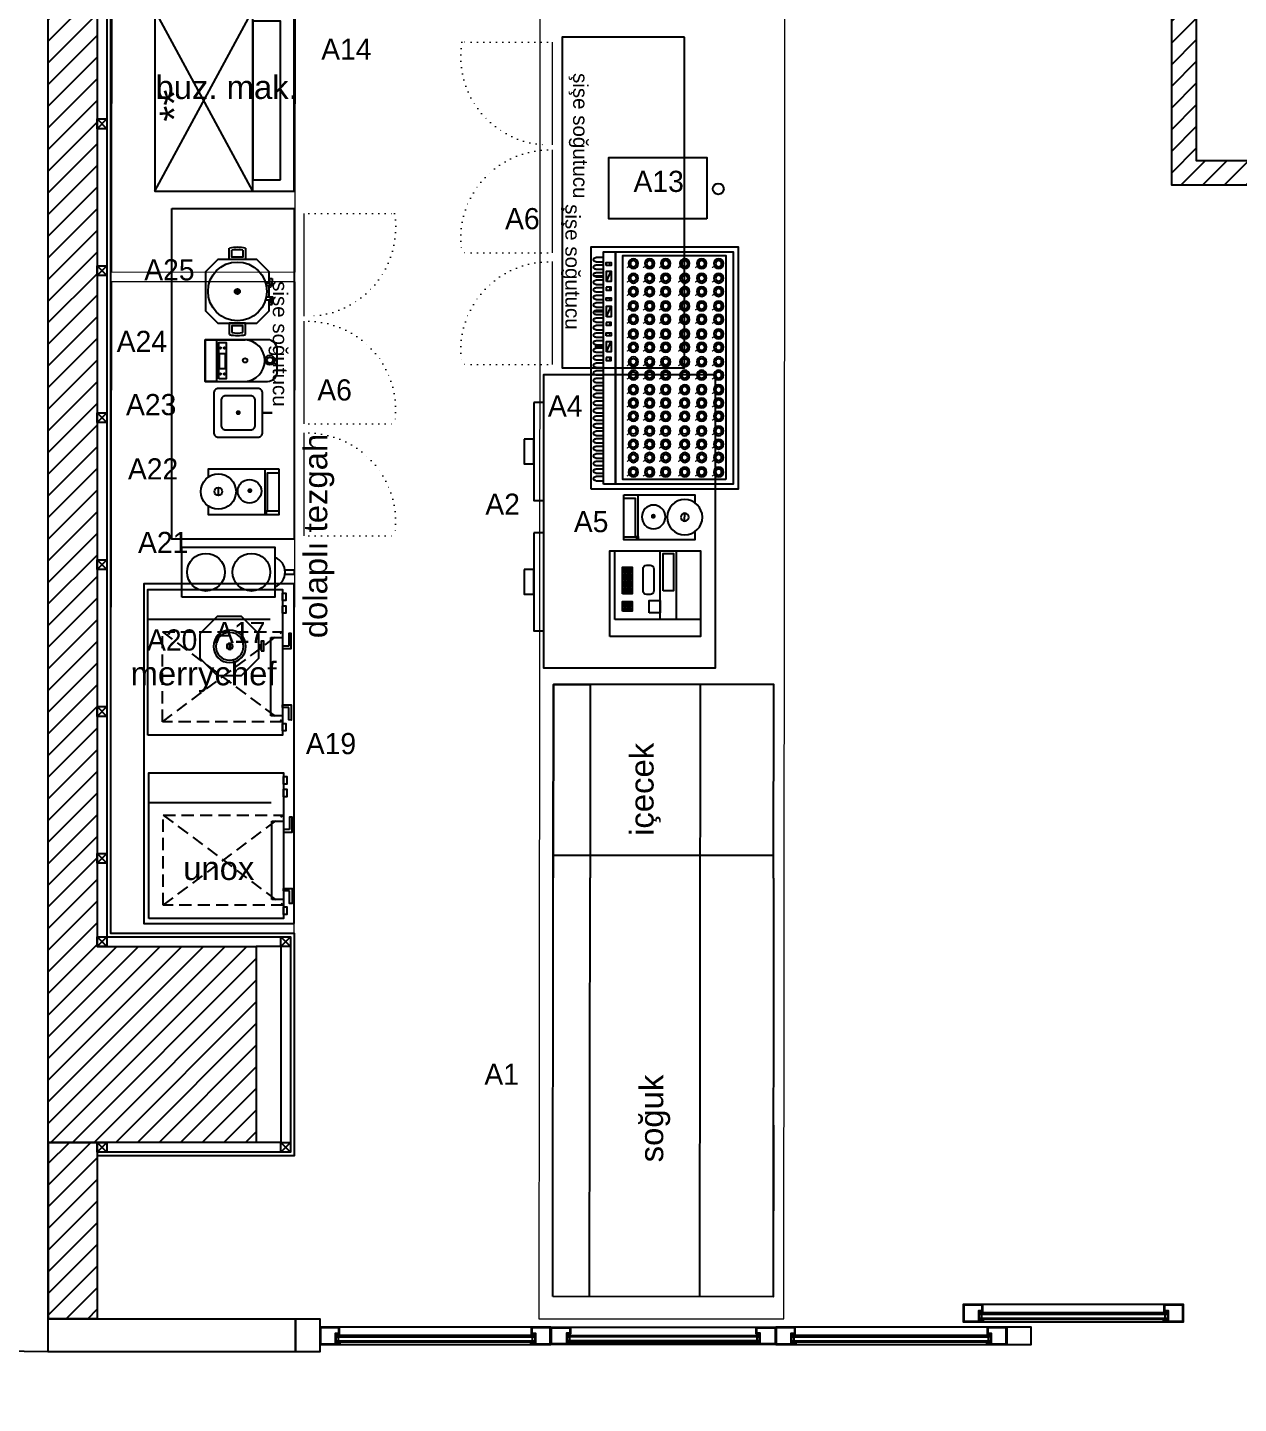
# Model space of a CAD drawing. Header units: centimetres. Extents: x 137745 to 146279, y 33619 to 36807.
# Drawn here: x 138661 to 139156, y 35087 to 35648 of the extents above; entities that cross this region are included whole.
import ezdxf
from ezdxf.enums import TextEntityAlignment as Align

# ---------------------------------------------------------------- set-up
doc = ezdxf.new("R2010")
doc.units = ezdxf.units.CM
doc.header["$LTSCALE"] = 10
doc.header["$MEASUREMENT"] = 0
for name, pattern in [('DASHED', [0.75, 0.5, -0.25]), ('DOT', [0.25, 0, -0.25]), ('HIDDENX2', [0.75, 0.5, -0.25])]:
    doc.linetypes.add(name, pattern=pattern)
for name, color, linetype in [('-DWG_ANA', 7, 'Continuous'), ('002 Çizgi', 7, 'Continuous'), ('141125_RT1$0$xref_4_vitrin_kaplama$0$2DCAM', 4, 'Continuous'), ('141125_RT1$0$xref_4_vitrin_kaplama$0$2DKONST2', 253, 'Continuous'), ('2DCAM', 6, 'Continuous'), ('CG TASARIM LOGO', 7, 'Continuous'), ('Kıtc-002 Çizgi', 7, 'Continuous'), ('Kıtc-006 Yazı 001', 1, 'Continuous'), ('LP-DIMENSION_INT_100', 51, 'Continuous'), ('S2000-002 Çizgi', 7, 'Continuous'), ('zemin', 102, 'Continuous')]:
    doc.layers.add(name, color=color, linetype=linetype)
for name, color, linetype, lineweight in [('-DWG_DETAY1', 7, 'Continuous', 9), ('-DWG_DETAY4', 7, 'DOT', 18), ('ARK_AHŞAP', 45, 'Continuous', 15)]:
    doc.layers.add(name, color=color, linetype=linetype, lineweight=lineweight)
doc.styles.get("Standard").update_dxf_attribs({"font": 'arial.ttf'})
doc.styles.add('TAKSİM', font='GOTHIC.TTF', dxfattribs={"height": 7})

# ---------------------------------------------------------------- blocks, each defined once
blk = doc.blocks.new('A$C3DDB3116')
at = {"layer": 'Kıtc-002 Çizgi'}
blk.add_lwpolyline([(0, 45.94), (20.5, 45.94), (20.5, 7.94), (0, 7.94), (0, 45.94)], dxfattribs=at)
blk.add_lwpolyline([(9.32, 3.72), (11.18, 3.72), (11.18, 0), (9.32, 0)], close=True, dxfattribs=at)
for centre in [(10.25, 36.07), (10.25, 17.5)]:
    blk.add_circle(centre, 7.7, dxfattribs=at)
blk.add_arc((10.25, 10.08), 6.37, 199.6345, 340.3655, dxfattribs=at)
blk = doc.blocks.new('A$C139E487F')
at = {"layer": '002 Çizgi'}
h = blk.add_hatch(color=256, dxfattribs=at)
edge = h.paths.add_edge_path()
edge.add_arc((18, 14.42), 1.06, 0, 360)
for points in [[(21.4, 1.42), (26, 1.42), (31, 6.42), (31, 22.42), (26, 27.42), (10, 27.42), (5, 22.42), (5, 6.42), (10, 1.42), (14.6, 1.42)], [(0.34, 11.14), (5, 11.14), (5, 17.71), (0.34, 17.71)], [(35.66, 11.14), (31, 11.14), (31, 17.71), (35.66, 17.71)], [(1.18, 12.14), (4, 12.14), (4, 16.71), (1.18, 16.71)], [(34.82, 12.14), (32, 12.14), (32, 16.71), (34.82, 16.71)], [(15.69, 1.42), (20.31, 1.42)]]:
    blk.add_lwpolyline(points, dxfattribs=at)
for radius in [12, 1.06]:
    blk.add_circle((18, 14.42), radius, dxfattribs=at)
for centre, radius, start, end in [((16, 14.42), 16, 168.1479, 191.8521), ((20, 14.42), 16, 348.1479, 11.8521), ((16, 14.42), 15, 171.2333, 188.7667), ((20, 14.42), 15, 351.2333, 8.7667)]:
    blk.add_arc(centre, radius, start, end, dxfattribs=at)
at = {"layer": 'Kıtc-002 Çizgi'}
for points in [[(12.67, 0.2), (15.33, 0.41), (15.33, 1.04), (12.67, 1.25)], [(23.33, 0.2), (20.67, 0.41), (20.67, 1.04), (23.33, 1.25)]]:
    blk.add_lwpolyline(points, close=True, dxfattribs=at)
for points in [[(14.6, 2.92), (14.6, 1.09)], [(14.6, 0), (15.69, 0), (15.69, 2.69)], [(14.6, 0.35), (14.6, 0)], [(21.4, 0), (20.31, 0), (20.31, 2.69)], [(21.4, 2.92), (21.4, 1.09)], [(21.4, 0.35), (21.4, 0)]]:
    blk.add_lwpolyline(points, dxfattribs=at)
blk = doc.blocks.new('A$C59BC7357')
at = {"layer": 'Kıtc-002 Çizgi'}
for p, q in [((15.13, 11.88), (15.13, 14.55)), ((15.69, 14.55), (15.69, 11.87))]:
    blk.add_line(p, q, dxfattribs=at)
blk.add_lwpolyline([(28.96, 18.92), (28.96, 7.84), (21.12, 0), (10.04, 0), (2.2, 7.84), (2.2, 18.92), (10.04, 26.76), (21.12, 26.76), (28.96, 18.92)], dxfattribs=at)
for points in [[(1.1, 11.18), (0, 11.18), (0, 15.58), (1.1, 15.58)], [(2.2, 12.95), (1.1, 12.95), (1.1, 13.81), (2.2, 13.81)]]:
    blk.add_lwpolyline(points, close=True, dxfattribs=at)
for radius in [7.38, 6.28, 1.37]:
    blk.add_circle((15.43, 13.21), radius, dxfattribs=at)
blk = doc.blocks.new('A$C0D0247C1')
at = {"layer": 'Kıtc-002 Çizgi'}
for points in [[(2, 0), (18, 0, 0.414214), (20, 2), (20, 18, 0.414214), (18, 20), (2, 20, 0.414214), (0, 18), (0, 2, 0.414214)], [(5, 3), (15, 3, 0.414214), (17, 5), (17, 15, 0.414214), (15, 17), (5, 17, 0.414214), (3, 15), (3, 5, 0.414214)]]:
    blk.add_lwpolyline(points, format="xyb", close=True, dxfattribs=at)
at = {"layer": 'Kıtc-002 Çizgi', "const_width": 1}
blk.add_lwpolyline([(9.53, 10.08, 1), (10.53, 10.08, 1)], format="xyb", close=True, dxfattribs=at)
blk.add_lwpolyline([(20, 10), (23.95, 10)], dxfattribs=at)
blk = doc.blocks.new('A$C64277205')
at = {"layer": '002 Çizgi'}
blk.add_lwpolyline([(4, 0), (13, 0, 0.414214), (17, 4), (17, 29.5), (0, 29.5), (0, 4, 0.414214)], format="xyb", close=True, dxfattribs=at)
for points in [[(0, 29.5), (17, 29.5), (17, 24.89), (0, 24.89)], [(1.08, 23.89), (15.92, 23.89), (15.92, 20.92), (1.08, 20.92)], [(5.15, 23.57), (11.4, 23.57), (11.4, 21.24), (5.15, 21.24)]]:
    blk.add_lwpolyline(points, close=True, dxfattribs=at)
for points in [[(17, 13.14), (17, 24.89), (0, 24.89), (0, 13.14)], [(17, 13.14), (17, 24.89), (17, 24.89), (17, 13.14)]]:
    blk.add_lwpolyline(points, dxfattribs=at)
for centre, radius in [((2.96, 23.23), 0.33), ((13.6, 23.23), 0.33), ((2.96, 21.57), 0.33), ((13.6, 21.57), 0.33), ((8.54, 13.14), 0.901)]:
    blk.add_circle(centre, radius, dxfattribs=at)
blk.add_arc((8.5, 13.65), 8.52, 183.4714, 356.5286, dxfattribs=at)
at = {"layer": 'Kıtc-002 Çizgi', "const_width": 0.5}
blk.add_lwpolyline([(7.59, 1.28), (7.01, 0.34)], dxfattribs=at)
at = {"layer": 'Kıtc-002 Çizgi'}
for radius in [1.98, 1.24]:
    blk.add_circle((8.66, 3.02), radius, dxfattribs=at)
blk = doc.blocks.new('A$C37970E4B')
at = {"layer": 'Kıtc-002 Çizgi', "linetype": 'HIDDENX2', "ltscale": 10}
blk.add_line((47.35, 58.54), (47.35, 3.54), dxfattribs=at)
at = {"layer": 'Kıtc-002 Çizgi', "linetype": 'DASHED'}
for p, q in [((5.44, 52.59), (42.17, 3.54)), ((42.17, 52.59), (5.44, 3.54))]:
    blk.add_line(p, q, dxfattribs=at)
at = {"layer": 'Kıtc-002 Çizgi'}
for points in [[(0, 58.54), (59.5, 58.54), (59.5, 3.54), (0, 3.54)], [(1.67, 3.54), (4.73, 3.54), (4.73, 2.12), (1.67, 2.12)], [(49.71, 3.53), (52.78, 3.53), (52.78, 2.12), (49.71, 2.12)], [(54.9, 3.53), (57.96, 3.53), (57.96, 2.12), (54.9, 2.12)]]:
    blk.add_lwpolyline(points, close=True, dxfattribs=at)
at = {"layer": 'Kıtc-002 Çizgi', "linetype": 'DASHED'}
blk.add_lwpolyline([(5.44, 52.59), (42.17, 52.59), (42.17, 3.54), (5.44, 3.54)], close=True, dxfattribs=at)
at = {"layer": 'Kıtc-002 Çizgi', "linetype": 'HIDDENX2', "ltscale": 10}
blk.add_lwpolyline([(7.79, 8.25), (39.81, 8.25), (39.81, 3.54), (7.79, 3.54)], close=True, dxfattribs=at)
at = {"layer": 'Kıtc-002 Çizgi'}
for points in [[(11.27, 0), (6.14, 0), (6.15, 1), (11.27, 1)], [(11.27, 1), (11.27, 3.53), (12.27, 3.53), (12.27, 0), (11.27, 0)], [(36.33, 1), (36.33, 3.53), (35.33, 3.53), (35.33, 0), (36.33, 0)], [(36.33, 0), (41.46, 0), (41.45, 1), (36.33, 1)]]:
    blk.add_lwpolyline(points, dxfattribs=at)
blk = doc.blocks.new('A$C1C4536AD')
at = {"layer": 'Kıtc-002 Çizgi'}
for points in [[(0, 29), (0, 0), (18.5, 0)], [(3.39, 29), (0, 29), (0, 26.84)], [(18.5, 26.95), (18.5, 29), (15.2, 29)], [(18.5, 0), (18.5, 29)], [(7.82, 24.81), (10.92, 24.88)], [(0, 5.79), (18.5, 5.79)], [(1.26, 0), (1.26, 4.77), (16.97, 4.77), (16.97, 0)]]:
    blk.add_lwpolyline(points, dxfattribs=at)
at = {"layer": 'Kıtc-002 Çizgi', "const_width": 1}
blk.add_lwpolyline([(9.18, 12.02, 1), (10.18, 12.02, 1)], format="xyb", close=True, dxfattribs=at)
at = {"layer": 'Kıtc-002 Çizgi'}
blk.add_lwpolyline([(0.33, 5.24), (1.35, 5.24), (1.35, 5.79), (0.33, 5.79)], close=True, dxfattribs=at)
for centre, radius in [((9.3, 24.88), 7.2), ((9.3, 24.88), 1.6), ((9.43, 12.15), 4.82)]:
    blk.add_circle(centre, radius, dxfattribs=at)
blk = doc.blocks.new('A$C290C7E64')
at = {"layer": 'Kıtc-002 Çizgi'}
for points in [[(0, 0), (35, 0), (35, 37), (0, 37)], [(7, 2), (35, 2), (35, 37), (7, 37)], [(18.58, 21.8), (33.83, 21.8), (33.83, 26.01), (18.58, 26.01)], [(9.63, 16.02), (14.71, 16.02), (14.71, 20.57), (9.63, 20.57)], [(10.34, 8.15), (11.34, 8.15), (11.34, 9.15), (10.34, 9.15)], [(10.34, 7.15), (11.34, 7.15), (11.34, 8.15), (10.34, 8.15)], [(10.34, 6.15), (11.34, 6.15), (11.34, 7.15), (10.34, 7.15)], [(10.34, 5.15), (11.34, 5.15), (11.34, 6.15), (10.34, 6.15)], [(11.34, 8.15), (12.34, 8.15), (12.34, 9.15), (11.34, 9.15)], [(11.34, 7.15), (12.34, 7.15), (12.34, 8.15), (11.34, 8.15)], [(11.34, 6.15), (12.34, 6.15), (12.34, 7.15), (11.34, 7.15)], [(11.34, 5.15), (12.34, 5.15), (12.34, 6.15), (11.34, 6.15)], [(12.34, 8.15), (13.34, 8.15), (13.34, 9.15), (12.34, 9.15)], [(12.34, 7.15), (13.34, 7.15), (13.34, 8.15), (12.34, 8.15)], [(12.34, 6.15), (13.34, 6.15), (13.34, 7.15), (12.34, 7.15)], [(12.34, 5.15), (13.34, 5.15), (13.34, 6.15), (12.34, 6.15)], [(13.34, 8.15), (14.34, 8.15), (14.34, 9.15), (13.34, 9.15)], [(13.34, 7.15), (14.34, 7.15), (14.34, 8.15), (13.34, 8.15)], [(13.34, 6.15), (14.34, 6.15), (14.34, 7.15), (13.34, 7.15)], [(13.34, 5.15), (14.34, 5.15), (14.34, 6.15), (13.34, 6.15)], [(17.37, 8.15), (18.37, 8.15), (18.37, 9.15), (17.37, 9.15)], [(17.37, 7.15), (18.37, 7.15), (18.37, 8.15), (17.37, 8.15)], [(17.37, 6.15), (18.37, 6.15), (18.37, 7.15), (17.37, 7.15)], [(17.37, 5.15), (18.37, 5.15), (18.37, 6.15), (17.37, 6.15)], [(18.37, 8.15), (19.37, 8.15), (19.37, 9.15), (18.37, 9.15)], [(18.37, 7.15), (19.37, 7.15), (19.37, 8.15), (18.37, 8.15)], [(18.37, 6.15), (19.37, 6.15), (19.37, 7.15), (18.37, 7.15)], [(18.37, 5.15), (19.37, 5.15), (19.37, 6.15), (18.37, 6.15)], [(19.37, 8.15), (20.37, 8.15), (20.37, 9.15), (19.37, 9.15)], [(19.37, 7.15), (20.37, 7.15), (20.37, 8.15), (19.37, 8.15)], [(19.37, 6.15), (20.37, 6.15), (20.37, 7.15), (19.37, 7.15)], [(19.37, 5.15), (20.37, 5.15), (20.37, 6.15), (19.37, 6.15)], [(20.37, 8.15), (21.37, 8.15), (21.37, 9.15), (20.37, 9.15)], [(20.37, 7.15), (21.37, 7.15), (21.37, 8.15), (20.37, 8.15)], [(20.37, 6.15), (21.37, 6.15), (21.37, 7.15), (20.37, 7.15)], [(20.37, 5.15), (21.37, 5.15), (21.37, 6.15), (20.37, 6.15)], [(21.37, 8.15), (22.37, 8.15), (22.37, 9.15), (21.37, 9.15)], [(21.37, 7.15), (22.37, 7.15), (22.37, 8.15), (21.37, 8.15)], [(21.37, 6.15), (22.37, 6.15), (22.37, 7.15), (21.37, 7.15)], [(21.37, 5.15), (22.37, 5.15), (22.37, 6.15), (21.37, 6.15)], [(22.37, 8.15), (23.37, 8.15), (23.37, 9.15), (22.37, 9.15)], [(22.37, 7.15), (23.37, 7.15), (23.37, 8.15), (22.37, 8.15)], [(22.37, 6.15), (23.37, 6.15), (23.37, 7.15), (22.37, 7.15)], [(22.37, 5.15), (23.37, 5.15), (23.37, 6.15), (22.37, 6.15)], [(23.37, 8.15), (24.37, 8.15), (24.37, 9.15), (23.37, 9.15)], [(23.37, 7.15), (24.37, 7.15), (24.37, 8.15), (23.37, 8.15)], [(23.37, 6.15), (24.37, 6.15), (24.37, 7.15), (23.37, 7.15)], [(23.37, 5.15), (24.37, 5.15), (24.37, 6.15), (23.37, 6.15)], [(24.37, 8.15), (25.37, 8.15), (25.37, 9.15), (24.37, 9.15)], [(24.37, 7.15), (25.37, 7.15), (25.37, 8.15), (24.37, 8.15)], [(24.37, 6.15), (25.37, 6.15), (25.37, 7.15), (24.37, 7.15)], [(24.37, 5.15), (25.37, 5.15), (25.37, 6.15), (24.37, 6.15)], [(25.37, 8.15), (26.37, 8.15), (26.37, 9.15), (25.37, 9.15)], [(25.37, 7.15), (26.37, 7.15), (26.37, 8.15), (25.37, 8.15)], [(25.37, 6.15), (26.37, 6.15), (26.37, 7.15), (25.37, 7.15)], [(25.37, 5.15), (26.37, 5.15), (26.37, 6.15), (25.37, 6.15)], [(26.37, 8.15), (27.37, 8.15), (27.37, 9.15), (26.37, 9.15)], [(26.37, 7.15), (27.37, 7.15), (27.37, 8.15), (26.37, 8.15)], [(26.37, 6.15), (27.37, 6.15), (27.37, 7.15), (26.37, 7.15)], [(26.37, 5.15), (27.37, 5.15), (27.37, 6.15), (26.37, 6.15)], [(27.37, 8.15), (28.37, 8.15), (28.37, 9.15), (27.37, 9.15)], [(27.37, 7.15), (28.37, 7.15), (28.37, 8.15), (27.37, 8.15)], [(27.37, 6.15), (28.37, 6.15), (28.37, 7.15), (27.37, 7.15)], [(27.37, 5.15), (28.37, 5.15), (28.37, 6.15), (27.37, 6.15)]]:
    blk.add_lwpolyline(points, close=True, dxfattribs=at)
for points in [[(7, 27.23), (35, 27.23)], [(7, 20.57), (35, 20.57)]]:
    blk.add_lwpolyline(points, dxfattribs=at)
blk.add_lwpolyline([(18.68, 13.56), (27.6, 13.56, 0.414214), (29.1, 15.06), (29.1, 16.45, 0.414214), (27.6, 17.95), (18.68, 17.95, 0.414214), (17.18, 16.45), (17.18, 15.06, 0.414214)], format="xyb", close=True, dxfattribs=at)
blk = doc.blocks.new('A$C30F503A4')
at = {"layer": 'Kıtc-002 Çizgi'}
for p, q in [((56.05, 6.26), (60.38, 8.18)), ((70.42, 6.26), (74.75, 8.18)), ((84.79, 6.26), (89.12, 8.18))]:
    blk.add_line(p, q, dxfattribs=at)
for points in [[(0, 0), (99, 0), (99, 60), (0, 60)], [(2, 10), (97, 10), (97, 58), (2, 58)], [(4, 55), (4, 13), (95.5, 13), (95.5, 55)], [(2, 5), (97, 5), (97, 10), (2, 10)], [(53.76, 6.14), (52.58, 6.14), (52.58, 8.24), (53.76, 8.24)], [(56.05, 6.26), (60.38, 6.26), (60.38, 8.18), (56.05, 8.18)], [(62.67, 6.14), (63.84, 6.14), (63.84, 8.24), (62.67, 8.24)], [(68.13, 6.14), (66.95, 6.14), (66.95, 8.24), (68.13, 8.24)], [(70.42, 6.26), (74.75, 6.26), (74.75, 8.18), (70.42, 8.18)], [(77.04, 6.14), (78.21, 6.14), (78.21, 8.24), (77.04, 8.24)], [(82.5, 6.14), (81.32, 6.14), (81.32, 8.24), (82.5, 8.24)], [(84.79, 6.26), (89.12, 6.26), (89.12, 8.18), (84.79, 8.18)], [(91.41, 6.14), (92.58, 6.14), (92.58, 8.24), (91.41, 8.24)]]:
    blk.add_lwpolyline(points, close=True, dxfattribs=at)
for points, const_width in [([(5.94, 50.33), (5.36, 49.38)], 0.5), ([(11.88, 50.33), (11.3, 49.38)], 0.5), ([(17.32, 50.33), (16.74, 49.38)], 0.5), ([(22.77, 50.33), (22.18, 49.38)], 0.5), ([(28.7, 50.33), (28.12, 49.38)], 0.5), ([(34.15, 50.33), (33.57, 49.38)], 0.5), ([(39.59, 50.33), (39.01, 49.38)], 0.5), ([(45.53, 50.33), (44.95, 49.38)], 0.5), ([(50.97, 50.33), (50.39, 49.38)], 0.5), ([(56.91, 50.33), (56.33, 49.38)], 0.5), ([(62.36, 50.33), (61.77, 49.38)], 0.5), ([(68.29, 50.33), (67.71, 49.38)], 0.5), ([(73.74, 50.33), (73.16, 49.38)], 0.5), ([(79.68, 50.33), (79.09, 49.38)], 0.5), ([(85.12, 50.33), (84.54, 49.38)], 0.5), ([(91.06, 50.33), (90.48, 49.38)], 0.5), ([(5.94, 43.43), (5.36, 42.49)], 0.5), ([(11.88, 43.43), (11.3, 42.49)], 0.5), ([(17.32, 43.43), (16.74, 42.49)], 0.5), ([(22.77, 43.43), (22.18, 42.49)], 0.5), ([(28.7, 43.43), (28.12, 42.49)], 0.5), ([(34.15, 43.43), (33.57, 42.49)], 0.5), ([(39.59, 43.43), (39.01, 42.49)], 0.5), ([(45.53, 43.43), (44.95, 42.49)], 0.5), ([(50.97, 43.43), (50.39, 42.49)], 0.5), ([(56.91, 43.43), (56.33, 42.49)], 0.5), ([(62.36, 43.43), (61.77, 42.49)], 0.5), ([(68.29, 43.43), (67.71, 42.49)], 0.5), ([(73.74, 43.43), (73.16, 42.49)], 0.5), ([(79.68, 43.43), (79.09, 42.49)], 0.5), ([(85.12, 43.43), (84.54, 42.49)], 0.5), ([(91.06, 43.43), (90.48, 42.49)], 0.5), ([(5.94, 36.51), (5.36, 35.56)], 0.5), ([(11.88, 36.51), (11.3, 35.56)], 0.5), ([(17.32, 36.51), (16.74, 35.56)], 0.5), ([(22.77, 36.51), (22.18, 35.56)], 0.5), ([(28.7, 36.51), (28.12, 35.56)], 0.5), ([(34.15, 36.51), (33.57, 35.56)], 0.5), ([(39.59, 36.51), (39.01, 35.56)], 0.5), ([(45.53, 36.51), (44.95, 35.56)], 0.5), ([(50.97, 36.51), (50.39, 35.56)], 0.5), ([(56.91, 36.51), (56.33, 35.56)], 0.5), ([(62.36, 36.51), (61.77, 35.56)], 0.5), ([(68.29, 36.51), (67.71, 35.56)], 0.5), ([(73.74, 36.51), (73.16, 35.56)], 0.5), ([(79.68, 36.51), (79.09, 35.56)], 0.5), ([(85.12, 36.51), (84.54, 35.56)], 0.5), ([(91.06, 36.51), (90.48, 35.56)], 0.5), ([(5.94, 28.73), (5.36, 27.78)], 0.5), ([(11.88, 28.73), (11.3, 27.78)], 0.5), ([(17.32, 28.73), (16.74, 27.78)], 0.5), ([(22.77, 28.73), (22.18, 27.78)], 0.5), ([(28.7, 28.73), (28.12, 27.78)], 0.5), ([(34.15, 28.73), (33.57, 27.78)], 0.5), ([(39.59, 28.73), (39.01, 27.78)], 0.5), ([(45.53, 28.73), (44.95, 27.78)], 0.5), ([(50.97, 28.73), (50.39, 27.78)], 0.5), ([(56.91, 28.73), (56.33, 27.78)], 0.5), ([(62.36, 28.73), (61.77, 27.78)], 0.5), ([(68.29, 28.73), (67.71, 27.78)], 0.5), ([(73.74, 28.73), (73.16, 27.78)], 0.5), ([(79.68, 28.73), (79.09, 27.78)], 0.5), ([(85.12, 28.73), (84.54, 27.78)], 0.5), ([(91.06, 28.73), (90.48, 27.78)], 0.5), ([(5.94, 22.14), (5.36, 21.19)], 0.5), ([(11.88, 22.14), (11.3, 21.19)], 0.5), ([(17.32, 22.14), (16.74, 21.19)], 0.5), ([(22.77, 22.14), (22.18, 21.19)], 0.5), ([(28.7, 22.14), (28.12, 21.19)], 0.5), ([(34.15, 22.14), (33.57, 21.19)], 0.5), ([(39.59, 22.14), (39.01, 21.19)], 0.5), ([(45.53, 22.14), (44.95, 21.19)], 0.5), ([(50.97, 22.14), (50.39, 21.19)], 0.5), ([(56.91, 22.14), (56.33, 21.19)], 0.5), ([(62.36, 22.14), (61.77, 21.19)], 0.5), ([(68.29, 22.14), (67.71, 21.19)], 0.5), ([(73.74, 22.14), (73.16, 21.19)], 0.5), ([(79.68, 22.14), (79.09, 21.19)], 0.5), ([(85.12, 22.14), (84.54, 21.19)], 0.5), ([(91.06, 22.14), (90.48, 21.19)], 0.5), ([(5.94, 15.54), (5.36, 14.59)], 0.5), ([(11.88, 15.54), (11.3, 14.59)], 0.5), ([(17.32, 15.54), (16.74, 14.59)], 0.5), ([(22.77, 15.54), (22.18, 14.59)], 0.5), ([(28.7, 15.54), (28.12, 14.59)], 0.5), ([(34.15, 15.54), (33.57, 14.59)], 0.5), ([(39.59, 15.54), (39.01, 14.59)], 0.5), ([(45.53, 15.54), (44.95, 14.59)], 0.5), ([(50.97, 15.54), (50.39, 14.59)], 0.5), ([(56.91, 15.54), (56.33, 14.59)], 0.5), ([(62.36, 15.54), (61.77, 14.59)], 0.5), ([(68.29, 15.54), (67.71, 14.59)], 0.5), ([(73.74, 15.54), (73.16, 14.59)], 0.5), ([(79.68, 15.54), (79.09, 14.59)], 0.5), ([(85.12, 15.54), (84.54, 14.59)], 0.5), ([(91.06, 15.54), (90.48, 14.59)], 0.5), ([(53.76, 7.5), (52.58, 7.5)], 0.5), ([(62.67, 7.5), (63.84, 7.5)], 0.5), ([(68.13, 7.5), (66.95, 7.5)], 0.5), ([(77.04, 7.5), (78.21, 7.5)], 0.5), ([(82.5, 7.5), (81.32, 7.5)], 0.5), ([(91.41, 7.5), (92.58, 7.5)], 0.5), ([(58.24, 5), (58.24, 1.5)], 1), ([(72.61, 5), (72.61, 1.5)], 1), ([(86.98, 5), (86.98, 1.5)], 1)]:
    blk.add_lwpolyline(points, dxfattribs=dict(at, const_width=const_width))
for points in [[(3.49, 1.85), (3.49, 5)], [(5.16, 5), (5.16, 1.85)], [(6.57, 1.85), (6.57, 5)], [(8.25, 5), (8.25, 1.85)], [(9.66, 1.85), (9.66, 5)], [(11.33, 5), (11.33, 1.85)], [(11.33, 5), (11.33, 1.85)], [(12.74, 1.85), (12.74, 5)], [(14.41, 5), (14.41, 1.85)], [(15.82, 1.85), (15.82, 5)], [(17.5, 5), (17.5, 1.85)], [(18.91, 1.85), (18.91, 5)], [(20.58, 5), (20.58, 1.85)], [(20.58, 5), (20.58, 1.85)], [(21.99, 1.85), (21.99, 5)], [(23.67, 5), (23.67, 1.85)], [(25.07, 1.85), (25.07, 5)], [(26.75, 5), (26.75, 1.85)], [(28.16, 1.85), (28.16, 5)], [(29.83, 5), (29.83, 1.85)], [(29.83, 5), (29.83, 1.85)], [(31.24, 1.85), (31.24, 5)], [(32.92, 5), (32.92, 1.85)], [(34.33, 1.85), (34.33, 5)], [(36, 5), (36, 1.85)], [(37.41, 1.85), (37.41, 5)], [(39.08, 5), (39.08, 1.85)], [(39.08, 5), (39.08, 1.85)], [(40.49, 1.85), (40.49, 5)], [(42.17, 5), (42.17, 1.85)], [(43.58, 1.85), (43.58, 5)], [(45.25, 5), (45.25, 1.85)], [(46.66, 1.85), (46.66, 5)], [(48.33, 5), (48.33, 1.85)], [(48.33, 5), (48.33, 1.85)], [(49.74, 1.85), (49.74, 5)], [(51.42, 5), (51.42, 1.85)], [(52.83, 1.85), (52.83, 5)], [(54.5, 5), (54.5, 1.85)], [(55.91, 1.85), (55.91, 5)], [(57.59, 5), (57.59, 1.85)], [(58.17, 5), (58.17, 1.85)], [(58.63, 5), (58.63, 1.85)], [(59, 1.85), (59, 5)], [(60.67, 5), (60.67, 1.85)], [(62.08, 1.85), (62.08, 5)], [(63.75, 5), (63.75, 1.85)], [(65.16, 1.85), (65.16, 5)], [(66.84, 5), (66.84, 1.85)], [(68.25, 1.85), (68.25, 5)], [(69.92, 5), (69.92, 1.85)], [(71.33, 1.85), (71.33, 5)], [(72.53, 5), (72.53, 1.85)], [(73, 5), (73, 1.85)], [(74.41, 1.85), (74.41, 5)], [(76.09, 5), (76.09, 1.85)], [(77.5, 1.85), (77.5, 5)], [(79.17, 5), (79.17, 1.85)], [(80.58, 1.85), (80.58, 5)], [(82.26, 5), (82.26, 1.85)], [(83.66, 1.85), (83.66, 5)], [(85.34, 5), (85.34, 1.85)], [(86.75, 1.85), (86.75, 5)], [(86.9, 5), (86.9, 1.85)], [(88.42, 5), (88.42, 1.85)], [(89.83, 1.85), (89.83, 5)], [(91.51, 5), (91.51, 1.85)], [(92.92, 1.85), (92.92, 5)], [(94.59, 5), (94.59, 1.85)]]:
    blk.add_lwpolyline(points, dxfattribs=at)
for centre, radius in [((7.01, 52.07), 1.98), ((7.01, 52.07), 1.24), ((12.95, 52.07), 1.98), ((12.95, 52.07), 1.24), ((18.39, 52.07), 1.98), ((18.39, 52.07), 1.24), ((23.83, 52.07), 1.98), ((23.83, 52.07), 1.24), ((29.77, 52.07), 1.98), ((29.77, 52.07), 1.24), ((35.22, 52.07), 1.98), ((35.22, 52.07), 1.24), ((40.66, 52.07), 1.98), ((40.66, 52.07), 1.24), ((46.6, 52.07), 1.98), ((46.6, 52.07), 1.24), ((52.04, 52.07), 1.98), ((52.04, 52.07), 1.24), ((57.98, 52.07), 1.98), ((57.98, 52.07), 1.24), ((63.42, 52.07), 1.98), ((63.42, 52.07), 1.24), ((69.36, 52.07), 1.98), ((69.36, 52.07), 1.24), ((74.81, 52.07), 1.98), ((74.81, 52.07), 1.24), ((80.74, 52.07), 1.98), ((80.74, 52.07), 1.24), ((86.19, 52.07), 1.98), ((86.19, 52.07), 1.24), ((92.13, 52.07), 1.98), ((92.13, 52.07), 1.24), ((7.01, 45.17), 1.98), ((7.01, 45.17), 1.24), ((12.95, 45.17), 1.98), ((12.95, 45.17), 1.24), ((18.39, 45.17), 1.98), ((18.39, 45.17), 1.24), ((23.83, 45.17), 1.98), ((23.83, 45.17), 1.24), ((29.77, 45.17), 1.98), ((29.77, 45.17), 1.24), ((35.22, 45.17), 1.98), ((35.22, 45.17), 1.24), ((40.66, 45.17), 1.98), ((40.66, 45.17), 1.24), ((46.6, 45.17), 1.98), ((46.6, 45.17), 1.24), ((52.04, 45.17), 1.98), ((52.04, 45.17), 1.24), ((57.98, 45.17), 1.98), ((57.98, 45.17), 1.24), ((63.42, 45.17), 1.98), ((63.42, 45.17), 1.24), ((69.36, 45.17), 1.98), ((69.36, 45.17), 1.24), ((74.81, 45.17), 1.98), ((74.81, 45.17), 1.24), ((80.74, 45.17), 1.98), ((80.74, 45.17), 1.24), ((86.19, 45.17), 1.98), ((86.19, 45.17), 1.24), ((92.13, 45.17), 1.98), ((92.13, 45.17), 1.24), ((7.01, 38.25), 1.98), ((7.01, 38.25), 1.24), ((12.95, 38.25), 1.98), ((12.95, 38.25), 1.24), ((18.39, 38.25), 1.98), ((18.39, 38.25), 1.24), ((23.83, 38.25), 1.98), ((23.83, 38.25), 1.24), ((29.77, 38.25), 1.98), ((29.77, 38.25), 1.24), ((35.22, 38.25), 1.98), ((35.22, 38.25), 1.24), ((40.66, 38.25), 1.98), ((40.66, 38.25), 1.24), ((46.6, 38.25), 1.98), ((46.6, 38.25), 1.24), ((52.04, 38.25), 1.98), ((52.04, 38.25), 1.24), ((57.98, 38.25), 1.98), ((57.98, 38.25), 1.24), ((63.42, 38.25), 1.98), ((63.42, 38.25), 1.24), ((69.36, 38.25), 1.98), ((69.36, 38.25), 1.24), ((74.81, 38.25), 1.98), ((74.81, 38.25), 1.24), ((80.74, 38.25), 1.98), ((80.74, 38.25), 1.24), ((86.19, 38.25), 1.98), ((86.19, 38.25), 1.24), ((92.13, 38.25), 1.98), ((92.13, 38.25), 1.24), ((7.01, 30.47), 1.98), ((7.01, 30.47), 1.24), ((12.95, 30.47), 1.98), ((12.95, 30.47), 1.24), ((18.39, 30.47), 1.98), ((18.39, 30.47), 1.24), ((23.83, 30.47), 1.98), ((23.83, 30.47), 1.24), ((29.77, 30.47), 1.98), ((29.77, 30.47), 1.24), ((35.22, 30.47), 1.98), ((35.22, 30.47), 1.24), ((40.66, 30.47), 1.98), ((40.66, 30.47), 1.24), ((46.6, 30.47), 1.98), ((46.6, 30.47), 1.24), ((52.04, 30.47), 1.98), ((52.04, 30.47), 1.24), ((57.98, 30.47), 1.98), ((57.98, 30.47), 1.24), ((63.42, 30.47), 1.98), ((63.42, 30.47), 1.24), ((69.36, 30.47), 1.98), ((69.36, 30.47), 1.24), ((74.81, 30.47), 1.98), ((74.81, 30.47), 1.24), ((80.74, 30.47), 1.98), ((80.74, 30.47), 1.24), ((86.19, 30.47), 1.98), ((86.19, 30.47), 1.24), ((92.13, 30.47), 1.98), ((92.13, 30.47), 1.24), ((7.01, 23.88), 1.98), ((7.01, 23.88), 1.24), ((12.95, 23.88), 1.98), ((12.95, 23.88), 1.24), ((18.39, 23.88), 1.98), ((18.39, 23.88), 1.24), ((23.83, 23.88), 1.98), ((23.83, 23.88), 1.24), ((29.77, 23.88), 1.98), ((29.77, 23.88), 1.24), ((35.22, 23.88), 1.98), ((35.22, 23.88), 1.24), ((40.66, 23.88), 1.98), ((40.66, 23.88), 1.24), ((46.6, 23.88), 1.98), ((46.6, 23.88), 1.24), ((52.04, 23.88), 1.98), ((52.04, 23.88), 1.24), ((57.98, 23.88), 1.98), ((57.98, 23.88), 1.24), ((63.42, 23.88), 1.98), ((63.42, 23.88), 1.24), ((69.36, 23.88), 1.98), ((69.36, 23.88), 1.24), ((74.81, 23.88), 1.98), ((74.81, 23.88), 1.24), ((80.74, 23.88), 1.98), ((80.74, 23.88), 1.24), ((86.19, 23.88), 1.98), ((86.19, 23.88), 1.24), ((92.13, 23.88), 1.98), ((92.13, 23.88), 1.24), ((7.01, 17.28), 1.98), ((7.01, 17.28), 1.24), ((12.95, 17.28), 1.98), ((12.95, 17.28), 1.24), ((18.39, 17.28), 1.98), ((18.39, 17.28), 1.24), ((23.83, 17.28), 1.98), ((23.83, 17.28), 1.24), ((29.77, 17.28), 1.98), ((29.77, 17.28), 1.24), ((35.22, 17.28), 1.98), ((35.22, 17.28), 1.24), ((40.66, 17.28), 1.98), ((40.66, 17.28), 1.24), ((46.6, 17.28), 1.98), ((46.6, 17.28), 1.24), ((52.04, 17.28), 1.98), ((52.04, 17.28), 1.24), ((57.98, 17.28), 1.98), ((57.98, 17.28), 1.24), ((63.42, 17.28), 1.98), ((63.42, 17.28), 1.24), ((69.36, 17.28), 1.98), ((69.36, 17.28), 1.24), ((74.81, 17.28), 1.98), ((74.81, 17.28), 1.24), ((80.74, 17.28), 1.98), ((80.74, 17.28), 1.24), ((86.19, 17.28), 1.98), ((86.19, 17.28), 1.24), ((92.13, 17.28), 1.98), ((92.13, 17.28), 1.24)]:
    blk.add_circle(centre, radius, dxfattribs=at)
for centre in [(4.33, 1.85), (7.41, 1.85), (10.49, 1.85), (10.49, 1.85), (13.58, 1.85), (16.66, 1.85), (19.74, 1.85), (19.74, 1.85), (22.83, 1.85), (25.91, 1.85), (29, 1.85), (29, 1.85), (32.08, 1.85), (35.16, 1.85), (38.25, 1.85), (38.25, 1.85), (41.33, 1.85), (44.41, 1.85), (47.5, 1.85), (47.5, 1.85), (50.58, 1.85), (53.66, 1.85), (56.75, 1.85), (59.83, 1.85), (62.92, 1.85), (66, 1.85), (69.08, 1.85), (72.17, 1.85), (75.25, 1.85), (78.33, 1.85), (81.42, 1.85), (84.5, 1.85), (87.59, 1.85), (90.67, 1.85), (93.75, 1.85)]:
    blk.add_arc(centre, 0.837, 180, 0, dxfattribs=at)
blk = doc.blocks.new('A$C470016F2')
at = {"layer": 'Kıtc-002 Çizgi'}
for points in [[(25, 8), (15, 8), (15, 4), (25, 4)], [(40, 4), (0, 4), (0, 0), (40, 0)]]:
    blk.add_lwpolyline(points, close=True, dxfattribs=at)
blk = doc.blocks.new('A$C4E3613D2')
at = {"layer": 'S2000-002 Çizgi'}
for points in [[(0, 74), (0, 0), (57, 0), (57, 74)], [(5.64, 69.41), (5.64, 4.59), (16.91, 4.59), (16.91, 69.41)]]:
    blk.add_lwpolyline(points, close=True, dxfattribs=at)
for points in [[(16.91, 74), (16.91, 0)], [(57, 74), (16.91, 0)], [(16.91, 74), (57, 0)]]:
    blk.add_lwpolyline(points, dxfattribs=at)
blk.add_text('**', height=12, rotation=270, dxfattribs=at).set_placement((43.01, 45.59))
blk = doc.blocks.new('A$C6C415FB2')
at = {"layer": '-DWG_ANA', "color": 0, "elevation": 0}
blk.add_lwpolyline([(91.46, 164.16), (41.46, 164.16), (41.46, 29.16), (91.46, 29.16)], close=True, dxfattribs=at)
at = {"layer": '-DWG_DETAY1', "color": 0}
for p, q in [((37.46, 120.16), (37.46, 162.16)), ((37.46, 76.16), (37.46, 118.16)), ((37.46, 30.52), (37.46, 72.52))]:
    blk.add_line(p, q, dxfattribs=at)
at = {"layer": '-DWG_DETAY4', "color": 0, "elevation": 0}
for points in [[(35.46, 162.16), (0.46, 162.16, 0.454885), (35.46, 120.19, 0.414214)], [(35.46, 76.16), (0.46, 76.16, -0.454885), (35.46, 118.13, -0.414214)], [(35.46, 30.52), (0.46, 30.52, -0.454885), (35.46, 72.49, -0.414214)]]:
    blk.add_lwpolyline(points, format="xyb", dxfattribs=at)
blk = doc.blocks.new('LL')
at = {"layer": 'LP-DIMENSION_INT_100'}
h = blk.add_hatch(dxfattribs=at)
h.set_pattern_fill('ANSI31', color=253, scale=50)
h.set_pattern_definition([(45, (169.225, 0), (-4.41941738, 4.41941738), [])])
h.paths.add_polyline_path([(138923.82, 35193.14), (138838.82, 35193.14), (138838.82, 36086.14), (139307.82, 36086.14), (139307.82, 35594.14), (139819.82, 35594.14), (139819.82, 35584.14), (139297.82, 35584.14), (139297.82, 36066.14), (138923.82, 36066.14), (138923.82, 36031.14), (138858.82, 36031.14), (138858.82, 35273.14), (138923.82, 35273.14)])
h = blk.add_hatch(dxfattribs=at)
h.set_pattern_fill('ANSI31', color=253, scale=50)
h.paths.add_polyline_path([(138858.82, 35121.14), (138838.82, 35121.14), (138838.82, 35193.14), (138858.82, 35193.14)])
at = {"layer": '141125_RT1$0$xref_4_vitrin_kaplama$0$2DCAM'}
for p, q in [((139294.65, 35126.88), (139220.65, 35126.88)), ((139220.95, 35119.88), (139294.35, 35119.88)), ((139036.18, 35117.64), (138957.82, 35117.64)), ((139052.18, 35117.64), (139128.02, 35117.64)), ((139222.38, 35117.64), (139144.02, 35117.64)), ((138958.12, 35110.64), (139035.88, 35110.64)), ((139127.72, 35110.64), (139052.48, 35110.64)), ((139144.32, 35110.64), (139222.08, 35110.64))]:
    blk.add_line(p, q, dxfattribs=at)
for points in [[(139296.05, 35123.57), (139219.25, 35123.57)], [(139219.25, 35121.37), (139220.25, 35121.37), (139220.25, 35122.97), (139219.25, 35122.97)], [(139219.25, 35122.97), (139296.05, 35122.97)], [(139296.05, 35120.77), (139219.25, 35120.77), (139219.25, 35121.37), (139296.05, 35121.37)], [(139296.05, 35122.98), (139295.05, 35122.98), (139295.05, 35121.38), (139296.05, 35121.38)], [(139037.58, 35114.34), (138956.42, 35114.34)], [(138956.42, 35112.14), (138957.42, 35112.14), (138957.42, 35113.74), (138956.42, 35113.74)], [(138956.42, 35113.74), (139037.58, 35113.74)], [(139037.58, 35111.54), (138956.42, 35111.54), (138956.42, 35112.14), (139037.58, 35112.14)], [(139037.58, 35113.74), (139036.58, 35113.74), (139036.58, 35112.14), (139037.58, 35112.14)], [(139050.78, 35114.34), (139129.42, 35114.34)], [(139050.78, 35113.74), (139051.78, 35113.74), (139051.78, 35112.14), (139050.78, 35112.14)], [(139129.42, 35113.74), (139050.78, 35113.74)], [(139050.78, 35111.54), (139129.42, 35111.54), (139129.42, 35112.14), (139050.78, 35112.14)], [(139129.42, 35112.14), (139128.42, 35112.14), (139128.42, 35113.74), (139129.42, 35113.74)], [(139223.78, 35114.34), (139142.62, 35114.34)], [(139142.62, 35112.14), (139143.62, 35112.14), (139143.62, 35113.74), (139142.62, 35113.74)], [(139142.62, 35113.74), (139222.78, 35113.74)], [(139223.78, 35111.54), (139142.62, 35111.54), (139142.62, 35112.14), (139222.78, 35112.14)], [(139223.78, 35113.74), (139222.78, 35113.74), (139222.78, 35112.14), (139223.78, 35112.14)]]:
    blk.add_lwpolyline(points, dxfattribs=at)
at = {"layer": '141125_RT1$0$xref_4_vitrin_kaplama$0$2DKONST2'}
for points in [[(139219.25, 35120.38), (139219.25, 35124.18), (139220.65, 35124.18), (139220.65, 35126.88), (139213.65, 35126.88), (139213.65, 35126.88), (139212.65, 35126.88), (139212.65, 35120.38), (139212.65, 35120.38), (139212.65, 35119.88), (139220.95, 35119.88), (139220.95, 35120.38)], [(139219, 35120.13), (139219, 35124.43), (139220.4, 35124.43), (139220.4, 35126.63), (139213.9, 35126.63), (139213.9, 35126.63), (139212.9, 35126.63), (139212.9, 35120.13)], [(139301.65, 35119.88), (139302.65, 35119.88), (139302.65, 35126.38), (139302.65, 35126.38), (139302.65, 35126.88), (139294.65, 35126.88), (139294.65, 35124.18), (139296.05, 35124.18), (139296.05, 35120.38), (139294.35, 35120.38), (139294.35, 35119.88), (139301.65, 35119.88)], [(139301.4, 35120.13), (139302.4, 35120.13), (139302.4, 35126.63), (139294.9, 35126.63), (139294.9, 35124.43), (139296.3, 35124.43), (139296.3, 35120.13), (139301.4, 35120.13)], [(138956.42, 35111.14), (138956.42, 35114.94), (138957.82, 35114.94), (138957.82, 35117.64), (138950.82, 35117.64), (138950.82, 35117.64), (138949.82, 35117.64), (138949.82, 35111.14), (138949.82, 35111.14), (138949.82, 35110.64), (138958.12, 35110.64), (138958.12, 35111.14)], [(138956.17, 35110.89), (138956.17, 35115.19), (138957.57, 35115.19), (138957.57, 35117.39), (138951.07, 35117.39), (138951.07, 35117.39), (138950.07, 35117.39), (138950.07, 35110.89)], [(139043.18, 35110.64), (139044.18, 35110.64), (139044.18, 35117.14), (139044.18, 35117.14), (139044.18, 35117.64), (139036.18, 35117.64), (139036.18, 35114.94), (139037.58, 35114.94), (139037.58, 35111.14), (139035.88, 35111.14), (139035.88, 35110.64), (139043.18, 35110.64)], [(139042.93, 35110.89), (139043.93, 35110.89), (139043.93, 35117.39), (139036.43, 35117.39), (139036.43, 35115.19), (139037.83, 35115.19), (139037.83, 35110.89), (139042.93, 35110.89)], [(139045.18, 35110.64), (139044.18, 35110.64), (139044.18, 35117.14), (139044.18, 35117.14), (139044.18, 35117.64), (139052.18, 35117.64), (139052.18, 35114.94), (139050.78, 35114.94), (139050.78, 35111.14), (139052.48, 35111.14), (139052.48, 35110.64), (139045.18, 35110.64)], [(139045.43, 35110.89), (139044.43, 35110.89), (139044.43, 35117.39), (139051.93, 35117.39), (139051.93, 35115.19), (139050.53, 35115.19), (139050.53, 35110.89), (139045.43, 35110.89)], [(139129.42, 35111.14), (139129.42, 35114.94), (139128.02, 35114.94), (139128.02, 35117.64), (139135.02, 35117.64), (139135.02, 35117.64), (139136.02, 35117.64), (139136.02, 35111.14), (139136.02, 35111.14), (139136.02, 35110.64), (139127.72, 35110.64), (139127.72, 35111.14)], [(139129.67, 35110.89), (139129.67, 35115.19), (139128.27, 35115.19), (139128.27, 35117.39), (139134.77, 35117.39), (139134.77, 35117.39), (139135.77, 35117.39), (139135.77, 35110.89)], [(139142.62, 35111.14), (139142.62, 35114.94), (139144.02, 35114.94), (139144.02, 35117.64), (139137.02, 35117.64), (139137.02, 35117.64), (139136.02, 35117.64), (139136.02, 35111.14), (139136.02, 35111.14), (139136.02, 35110.64), (139144.32, 35110.64), (139144.32, 35111.14)], [(139142.37, 35110.89), (139142.37, 35115.19), (139143.77, 35115.19), (139143.77, 35117.39), (139137.27, 35117.39), (139137.27, 35117.39), (139136.27, 35117.39), (139136.27, 35110.89)], [(139229.38, 35110.64), (139230.38, 35110.64), (139230.38, 35117.14), (139230.38, 35117.14), (139230.38, 35117.64), (139222.38, 35117.64), (139222.38, 35114.94), (139223.78, 35114.94), (139223.78, 35111.14), (139222.08, 35111.14), (139222.08, 35110.64), (139229.38, 35110.64)], [(139229.13, 35110.89), (139230.13, 35110.89), (139230.13, 35117.39), (139222.63, 35117.39), (139222.63, 35115.19), (139224.03, 35115.19), (139224.03, 35110.89), (139229.13, 35110.89)]]:
    blk.add_lwpolyline(points, close=True, dxfattribs=at)
at = {"layer": '2DCAM'}
blk.add_lwpolyline([(138939.82, 35121.14), (138939.82, 35107.64), (138838.82, 35107.64), (138838.82, 35121.14), (138939.82, 35121.14)], dxfattribs=at)
at = {"layer": 'LP-DIMENSION_INT_100', "color": 2}
for points in [[(138923.82, 35193.14), (138838.82, 35193.14), (138838.82, 36086.14), (139307.82, 36086.14), (139307.82, 35594.14), (139819.82, 35594.14), (139819.82, 35584.14), (139297.82, 35584.14), (139297.82, 36066.14), (138923.82, 36066.14), (138923.82, 36031.14), (138858.82, 36031.14), (138858.82, 35273.14), (138923.82, 35273.14)], [(138939.82, 35121.14), (138949.82, 35121.14), (138949.82, 35107.64), (138939.82, 35107.64)], [(139230.38, 35110.64), (139240.38, 35110.64), (139240.38, 35117.64), (139230.38, 35117.64)]]:
    blk.add_lwpolyline(points, close=True, dxfattribs=at)
at = {"layer": 'LP-DIMENSION_INT_100', "color": 43}
for points in [[(139297.82, 36062.14), (138990.79, 36062.14), (138990.79, 35969.2), (138862.82, 35969.2), (138862.82, 35277.14), (138937.82, 35277.13), (138937.82, 35189.13), (138858.82, 35189.14)], [(139297.82, 36060.64), (138992.29, 36060.64), (138992.29, 35967.7), (138864.32, 35967.7), (138864.32, 35278.64), (138939.32, 35278.63), (138939.32, 35187.63), (138858.82, 35187.64)]]:
    blk.add_lwpolyline(points, dxfattribs=at)
at = {"layer": 'LP-DIMENSION_INT_100', "color": 253}
for points in [[(138858.82, 35611.14), (138862.82, 35611.14), (138862.82, 35607.14), (138858.82, 35607.14)], [(138858.82, 35551.14), (138862.82, 35551.14), (138862.82, 35547.14), (138858.82, 35547.14)], [(138858.82, 35491.14), (138862.82, 35491.14), (138862.82, 35487.14), (138858.82, 35487.14)], [(138858.82, 35431.14), (138862.82, 35431.14), (138862.82, 35427.14), (138858.82, 35427.14)], [(138858.82, 35371.14), (138862.82, 35371.14), (138862.82, 35367.14), (138858.82, 35367.14)], [(138858.82, 35311.14), (138862.82, 35311.14), (138862.82, 35307.14), (138858.82, 35307.14)], [(138858.82, 35277.14), (138862.82, 35277.14), (138862.82, 35273.14), (138858.82, 35273.14)], [(138933.82, 35277.13), (138937.82, 35277.13), (138937.82, 35273.13), (138933.82, 35273.13)], [(138858.82, 35193.14), (138862.82, 35193.14), (138862.82, 35189.14), (138858.82, 35189.14)], [(138933.82, 35193.13), (138937.82, 35193.13), (138937.82, 35189.13), (138933.82, 35189.13)]]:
    blk.add_lwpolyline(points, close=True, dxfattribs=at)
for points in [[(138858.82, 35611.14), (138862.82, 35607.14)], [(138862.82, 35611.14), (138858.82, 35607.14)], [(138858.82, 35551.14), (138862.82, 35547.14)], [(138862.82, 35551.14), (138858.82, 35547.14)], [(138858.82, 35491.14), (138862.82, 35487.14)], [(138862.82, 35491.14), (138858.82, 35487.14)], [(138858.82, 35431.14), (138862.82, 35427.14)], [(138862.82, 35431.14), (138858.82, 35427.14)], [(138858.82, 35371.14), (138862.82, 35367.14)], [(138862.82, 35371.14), (138858.82, 35367.14)], [(138858.82, 35311.14), (138862.82, 35307.14)], [(138862.82, 35311.14), (138858.82, 35307.14)], [(138858.82, 35277.14), (138862.82, 35273.14)], [(138862.82, 35277.14), (138858.82, 35273.14)], [(138933.82, 35277.13), (138937.82, 35273.13)], [(138937.82, 35277.13), (138933.82, 35273.13)], [(138933.82, 35273.13), (138923.82, 35273.13)], [(138933.82, 35273.13), (138933.82, 35193.13)], [(138858.82, 35193.14), (138862.82, 35189.14)], [(138862.82, 35193.14), (138858.82, 35189.14)], [(138933.82, 35193.13), (138923.82, 35193.14)], [(138933.82, 35193.13), (138937.82, 35189.13)], [(138937.82, 35193.13), (138933.82, 35189.13)]]:
    blk.add_lwpolyline(points, dxfattribs=at)
at = {"layer": 'LP-DIMENSION_INT_100', "color": 2}
for points in [[(138838.82, 35193.14), (138838.82, 35121.14)], [(138858.82, 35193.14), (138858.82, 35121.14)]]:
    blk.add_lwpolyline(points, dxfattribs=at)
at = {"layer": 'LP-DIMENSION_INT_100', "color": 1}
blk.add_lwpolyline([(138858.82, 35121.14), (138838.82, 35121.14), (138838.82, 35193.14), (138858.82, 35193.14)], close=True, dxfattribs=at)
at = {"layer": 'zemin'}
blk.add_lwpolyline([(138839.93, 35107.64), (138249.93, 35114.98), (138168.85, 35035), (138877.15, 34328.85), (138892.61, 34345.47)], dxfattribs=at)

msp = doc.modelspace()

# ---------------------------------------------------------------- linework, layer by layer
msp.add_line((138935.77, 35130.15), (138936.01, 35380.15))
msp.add_lwpolyline([(138938.63, 35570.36), (138898.63, 35570.36), (138898.63, 35595.36), (138938.63, 35595.36)], close=True)
msp.add_circle((138943.32, 35582.59, 0), 2.24)
at = {"layer": 'ARK_AHŞAP'}
for points in [[(138870.05, 35121.14), (138970.05, 35121.04), (138970.74, 35903.35), (138870.74, 35903.45), (138870.16, 35233.02), (138870.16, 35233.02)], [(138695.43, 35548.64), (138770.43, 35548.57), (138770.74, 35823.6), (138695.74, 35823.68)], [(138695.1, 35278.64), (138770.1, 35278.57), (138770.43, 35544.57), (138695.43, 35544.64)]]:
    msp.add_lwpolyline(points, close=True, dxfattribs=at)
at = {"layer": 'CG TASARIM LOGO'}
msp.add_line((138965.95, 35310.26), (138875.95, 35310.35), dxfattribs=at)
at = {"layer": 'S2000-002 Çizgi'}
for points in [[(138942.05, 35506.77), (138942.05, 35386.77), (138872.05, 35386.77), (138872.05, 35506.77)], [(138770.1, 35282.57), (138770.1, 35421.27), (138708.67, 35421.27), (138708.67, 35282.57)]]:
    msp.add_lwpolyline(points, close=True, dxfattribs=at)
for points in [[(138965.94, 35301.12), (138965.94, 35301.12), (138966.01, 35380.12), (138876.01, 35380.21), (138875.94, 35301.21)], [(138875.94, 35301.21), (138875.94, 35301.21), (138876.01, 35380.21), (138891.01, 35380.19), (138890.94, 35301.19)], [(138875.77, 35130.21), (138875.94, 35301.21)], [(138965.94, 35301.12), (138965.94, 35301.12), (138965.77, 35130.12), (138875.77, 35130.21)], [(138965.94, 35301.12), (138965.77, 35130.12), (138875.77, 35130.21)], [(138890.77, 35130.19), (138890.94, 35301.19)], [(138965.84, 35200.12), (138965.77, 35130.12), (138875.77, 35130.21)], [(138965.84, 35200.12), (138965.77, 35130.12), (138875.77, 35130.21)]]:
    msp.add_lwpolyline(points, dxfattribs=at)

# ---------------------------------------------------------------- block references
for name, p, rotation in [('A$C4E3613D2', (138770.1, 35655.64), 180), ('A$C470016F2', (138872.05, 35455.33), 90.00000000000001), ('A$C470016F2', (138872.05, 35402.1), 90.00000000000001)]:
    msp.add_blockref(name, p, dxfattribs=dict(rotation=rotation))
msp.add_blockref('A$C6C415FB2', (138838.09, 35480.35))
at = {"xscale": -1}
msp.add_blockref('A$C6C415FB2', (138811.55, 35410.41), dxfattribs=at)
at = {"layer": '002 Çizgi', "rotation": 90.00000000000001}
for name, p in [('A$C139E487F', (138761.29, 35522.71, 0)), ('A$C64277205', (138763.17, 35503.98, 0))]:
    msp.add_blockref(name, p, dxfattribs=at)
at = {"layer": 'Kıtc-002 Çizgi', "xscale": -1, "rotation": 270}
for name, p in [('A$C30F503A4', (138891.4, 35459.92)), ('A$C1C4536AD', (138904.76, 35439.19)), ('A$C290C7E64', (138899.04, 35399.77))]:
    msp.add_blockref(name, p, dxfattribs=at)
at = {"layer": 'Kıtc-002 Çizgi'}
msp.add_blockref('A$C0D0247C1', (138737.19, 35481.11, 0), dxfattribs=at)
at = {"layer": 'Kıtc-002 Çizgi', "rotation": 90.00000000000001}
for name, p in [('A$C1C4536AD', (138763.99, 35449.66, 0)), ('A$C3DDB3116', (138770.11, 35415.78, 0)), ('A$C37970E4B', (138768.85, 35359.52, 0)), ('A$C37970E4B', (138769.19, 35284.57, 0))]:
    msp.add_blockref(name, p, dxfattribs=at)
at = {"layer": 'Kıtc-002 Çizgi', "xscale": -0.8999999999996362, "yscale": 0.8999999999996362, "zscale": 0.8999999999996362}
msp.add_blockref('A$C59BC7357', (138757.62, 35383.85, 0), dxfattribs=at)
at = {"layer": 'LP-DIMENSION_INT_100', "color": 2}
msp.add_blockref('LL', (-169.22, 0), dxfattribs=at)

# ---------------------------------------------------------------- texts
at = {"style": 'TAKSİM'}
for s, p in [('A14', (138791.4, 35635.31, 0)), ('A13', (138918.98, 35581.34, 0)), ('A6', (138863.3, 35566.11, 0)), ('A25', (138719.11, 35545.22)), ('A24', (138707.85, 35515.97, 0)), ('A6', (138786.58, 35496.16, 0)), ('A23', (138711.65, 35490.16)), ('A4', (138880.8, 35489.61, 0)), ('A22', (138712.43, 35463.9)), ('A2', (138855.23, 35449.5, 0)), ('A5', (138891.39, 35442.38, 0)), ('A21', (138716.55, 35433.86, 0)), ('A17', (138748.02, 35397.11, 0)), ('A20', (138720.23, 35394.03)), ('A19', (138785.12, 35351.71, 0)), ('A1', (138854.83, 35216.67, 0))]:
    msp.add_text(s, height=8.64, dxfattribs=at).set_placement(p, align=Align.CENTER)
at = {"layer": 'Kıtc-006 Yazı 001'}
for s, p in [('buz. mak.', (138713.4, 35619.3, 0)), ('merrychef', (138703.23, 35379.83, 0)), ('unox', (138724.74, 35300.33, 0))]:
    msp.add_text(s, height=9.6, dxfattribs=at).set_placement(p)
for s, height, rotation, p in [('şişe soğutucu', 6, 270, (138884.05, 35629.9)), ('şişe soğutucu', 6, 270, (138880.87, 35576.35)), ('şişe soğutucu', 6, 270, (138761.36, 35544.9)), ('dolaplı tezgah', 9.6, 90, (138783.58, 35399.06)), ('içecek', 9.6, 90, (138916.9, 35318.32)), ('soğuk', 9.6, 90, (138920.83, 35185))]:
    msp.add_text(s, height=height, rotation=rotation, dxfattribs=at).set_placement(p)

doc.saveas('drawing.dxf')
